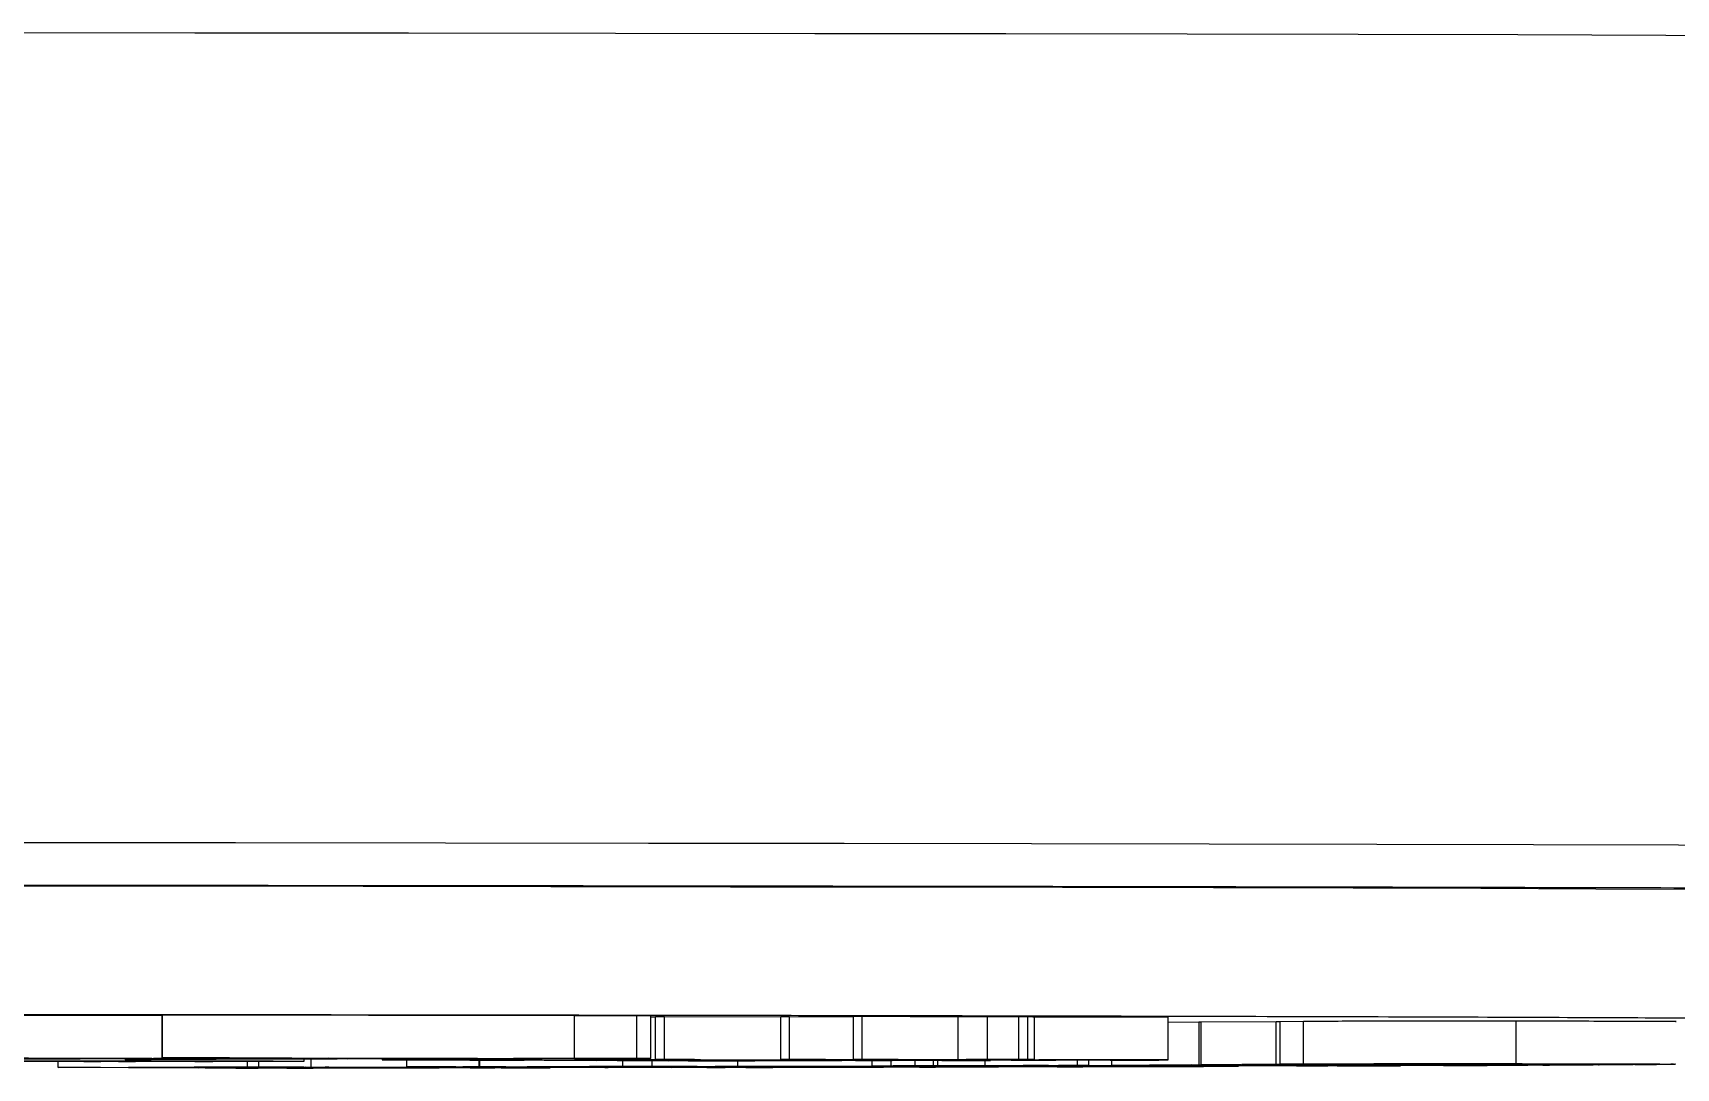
# Model space of a CAD drawing. Header units: millimetres. Extents: x 2371 to 4515, y 843 to 2359.
# Drawn here: x 3250.88 to 3289.43, y 1005.8 to 1030.09 of the extents above; entities that cross this region are included whole.
import ezdxf

# ---------------------------------------------------------------- set-up
doc = ezdxf.new("R2010")
doc.units = ezdxf.units.MM

msp = doc.modelspace()

# ---------------------------------------------------------------- linework, layer by layer
at = {"color": 7, "linetype": 'Continuous', "lineweight": 25}
for p, q in [((3253.916, 1007.03), (3249.847, 1007.036)), ((3253.926, 1007.03), (3253.916, 1007.03)), ((3253.916, 1006.03), (3253.916, 1007.03)), ((3263.589, 1007.03), (3253.926, 1007.045)), ((3253.926, 1006.045), (3253.926, 1007.045)), ((3265.048, 1007.031), (3263.589, 1007.03)), ((3263.589, 1006.03), (3263.589, 1007.03)), ((3265.382, 1007.026), (3265.048, 1007.031)), ((3265.048, 1006.031), (3265.048, 1007.031)), ((3265.382, 1006.026), (3265.382, 1007.026)), ((3265.493, 1007.002), (3265.382, 1007.002)), ((3265.699, 1007.007), (3265.493, 1007.005)), ((3265.493, 1006.005), (3265.493, 1007.005)), ((3268.429, 1006.997), (3265.699, 1007.007)), ((3265.699, 1006.007), (3265.699, 1007.007)), ((3268.635, 1007.007), (3268.429, 1007.005)), ((3268.429, 1006.005), (3268.429, 1007.005)), ((3270.132, 1007.002), (3268.635, 1007.007)), ((3268.635, 1006.007), (3268.635, 1007.007)), ((3270.338, 1007.011), (3270.132, 1007.009)), ((3270.132, 1006.009), (3270.132, 1007.009)), ((3272.59, 1007.003), (3270.338, 1007.011)), ((3270.338, 1006.011), (3270.338, 1007.011)), ((3272.59, 1006.003), (3272.59, 1007.003)), ((3273.273, 1007.005), (3273.273, 1006.005)), ((3274.226, 1007.009), (3274.013, 1007.009)), ((3274.013, 1006.009), (3274.013, 1007.009)), ((3274.226, 1006.009), (3274.226, 1007.009)), ((3274.383, 1006.006), (3274.383, 1007.006)), ((3277.517, 1005.999), (3277.517, 1006.999)), ((3278.233, 1006.881), (3277.517, 1006.878)), ((3278.292, 1006.881), (3278.233, 1006.881)), ((3278.233, 1006.881), (3278.233, 1005.881)), ((3280.047, 1006.892), (3278.292, 1006.882)), ((3278.292, 1005.882), (3278.292, 1006.882)), ((3280.14, 1006.892), (3280.047, 1006.892)), ((3280.047, 1005.892), (3280.047, 1006.892)), ((3280.692, 1006.898), (3280.14, 1006.893)), ((3280.14, 1005.893), (3280.14, 1006.893)), ((3280.692, 1005.898), (3280.692, 1006.898)), ((3285.68, 1005.903), (3285.68, 1006.903)), ((3249.847, 1006.036), (3253.916, 1006.03)), ((3253.672, 1006.029), (3251.468, 1006.033)), ((3251.478, 1005.82), (3251.478, 1005.959)), ((3251.478, 1005.82), (3255.915, 1005.825)), ((3251.632, 1005.819), (3251.478, 1005.82)), ((3251.86, 1005.82), (3251.632, 1005.819)), ((3252.08, 1005.972), (3252.08, 1005.971)), ((3252.08, 1005.97), (3252.08, 1005.971)), ((3252.08, 1005.971), (3253.58, 1005.971)), ((3252.238, 1005.97), (3252.08, 1005.97)), ((3252.08, 1005.962), (3252.08, 1005.97)), ((3252.08, 1005.961), (3252.08, 1005.962)), ((3252.08, 1005.962), (3252.238, 1005.962)), ((3253.29, 1005.961), (3252.08, 1005.961)), ((3252.238, 1005.962), (3252.238, 1005.97)), ((3256.119, 1005.806), (3252.47, 1005.819)), ((3252.475, 1005.962), (3252.475, 1005.97)), ((3252.896, 1005.966), (3252.896, 1005.97)), ((3253.501, 1005.966), (3252.896, 1005.966)), ((3252.896, 1005.966), (3252.896, 1005.962)), ((3253.475, 1005.966), (3252.896, 1005.966)), ((3253.053, 1006.008), (3253.053, 1006.03)), ((3254.258, 1006.007), (3253.053, 1006.008)), ((3253.132, 1005.97), (3253.422, 1005.97)), ((3253.132, 1005.962), (3253.132, 1005.966)), ((3253.132, 1005.962), (3253.29, 1005.962)), ((3253.194, 1005.82), (3254.776, 1005.814)), ((3253.29, 1005.962), (3253.29, 1005.966)), ((3253.29, 1005.962), (3253.29, 1005.961)), ((3254.666, 1005.823), (3253.399, 1005.822)), ((3253.475, 1005.972), (3253.475, 1005.966)), ((3254.369, 1005.961), (3253.501, 1005.966)), ((3253.58, 1005.971), (3253.58, 1005.972)), ((3253.896, 1005.966), (3254.685, 1005.962)), ((3253.916, 1006.03), (3256.962, 1006.039)), ((3254.07, 1006.043), (3253.926, 1006.045)), ((3253.926, 1006.045), (3263.589, 1006.03)), ((3255.106, 1005.961), (3254.369, 1005.961)), ((3258.023, 1006.023), (3254.52, 1006.028)), ((3254.685, 1005.962), (3254.685, 1005.972)), ((3257.81, 1006.038), (3254.764, 1006.029)), ((3254.764, 1006.029), (3258.267, 1006.023)), ((3254.776, 1005.814), (3256.09, 1005.816)), ((3254.843, 1005.969), (3254.843, 1005.972)), ((3256.242, 1005.815), (3254.928, 1005.814)), ((3254.928, 1005.814), (3256.843, 1005.806)), ((3254.948, 1005.962), (3254.948, 1005.971)), ((3254.948, 1005.962), (3255.106, 1005.962)), ((3255.106, 1005.962), (3255.106, 1005.971)), ((3255.106, 1005.962), (3255.106, 1005.961)), ((3255.18, 1006.014), (3255.18, 1006.027)), ((3255.18, 1006.014), (3258.023, 1006.023)), ((3256.962, 1006.039), (3255.549, 1006.041)), ((3255.645, 1005.804), (3255.645, 1005.807)), ((3255.797, 1005.803), (3255.645, 1005.804)), ((3255.645, 1005.804), (3255.916, 1005.804)), ((3258.871, 1006.021), (3255.704, 1006.012)), ((3260.415, 1005.809), (3255.797, 1005.803)), ((3255.915, 1005.825), (3255.915, 1005.96)), ((3255.915, 1005.825), (3257.282, 1005.823)), ((3255.916, 1005.804), (3255.916, 1005.806)), ((3256.181, 1005.826), (3256.181, 1005.96)), ((3256.181, 1005.826), (3257.41, 1005.828)), ((3256.364, 1005.825), (3256.181, 1005.826)), ((3256.286, 1005.819), (3256.286, 1005.825)), ((3256.286, 1005.819), (3256.558, 1005.82)), ((3256.438, 1005.819), (3256.286, 1005.819)), ((3256.618, 1005.826), (3256.364, 1005.825)), ((3256.558, 1005.82), (3258.062, 1005.814)), ((3257.282, 1005.823), (3257.105, 1005.822)), ((3261.615, 1005.813), (3257.244, 1005.826)), ((3257.245, 1005.966), (3257.245, 1006.017)), ((3257.282, 1005.823), (3257.282, 1005.825)), ((3257.41, 1005.828), (3257.41, 1006.017)), ((3257.41, 1005.828), (3264.297, 1005.82)), ((3257.456, 1005.806), (3258.633, 1005.808)), ((3257.791, 1005.814), (3257.689, 1005.814)), ((3257.828, 1005.825), (3257.743, 1005.825)), ((3257.743, 1005.825), (3261.869, 1005.813)), ((3258.062, 1005.814), (3257.791, 1005.814)), ((3261.313, 1006.033), (3257.81, 1006.038)), ((3265.605, 1005.817), (3257.828, 1005.825)), ((3258.062, 1005.814), (3258.062, 1005.823)), ((3258.267, 1006.037), (3258.267, 1006.023)), ((3258.267, 1006.023), (3261.313, 1006.033)), ((3258.633, 1005.808), (3258.633, 1005.821)), ((3262.826, 1006.015), (3258.871, 1006.021)), ((3259.077, 1006.021), (3259.077, 1005.999)), ((3259.077, 1005.999), (3259.283, 1006.001)), ((3262.161, 1006.031), (3259.115, 1006.022)), ((3259.115, 1006.022), (3260.923, 1006.019)), ((3259.283, 1006.001), (3259.283, 1006.021)), ((3259.283, 1006.001), (3260.662, 1005.996)), ((3259.64, 1005.813), (3259.64, 1005.818)), ((3259.64, 1005.813), (3259.916, 1005.813)), ((3259.656, 1005.831), (3259.656, 1005.998)), ((3259.656, 1005.831), (3261.351, 1005.834)), ((3259.839, 1005.831), (3259.656, 1005.831)), ((3260.178, 1005.831), (3259.839, 1005.831)), ((3259.916, 1005.813), (3259.916, 1005.818)), ((3259.916, 1005.813), (3260.415, 1005.809)), ((3267.397, 1005.971), (3260.128, 1005.996)), ((3260.415, 1005.809), (3260.415, 1005.816)), ((3260.662, 1005.996), (3260.662, 1006.019)), ((3264.381, 1005.82), (3260.804, 1005.831)), ((3260.923, 1006.019), (3260.923, 1006.028)), ((3260.923, 1006.019), (3262.477, 1006.02)), ((3261.058, 1005.831), (3265.859, 1005.817)), ((3261.16, 1005.832), (3261.117, 1005.833)), ((3265.211, 1006), (3261.135, 1005.994)), ((3261.135, 1005.994), (3262.409, 1005.99)), ((3261.139, 1005.811), (3261.139, 1005.814)), ((3261.324, 1005.81), (3261.139, 1005.811)), ((3261.139, 1005.811), (3261.478, 1005.811)), ((3261.353, 1005.833), (3261.16, 1005.832)), ((3263.019, 1005.813), (3261.324, 1005.81)), ((3261.351, 1005.834), (3261.351, 1005.992)), ((3261.351, 1005.834), (3261.358, 1005.834)), ((3261.358, 1005.992), (3261.358, 1005.834)), ((3261.358, 1005.834), (3264.726, 1005.84)), ((3261.478, 1005.811), (3261.478, 1005.813)), ((3261.869, 1005.813), (3261.869, 1005.821)), ((3266.994, 1005.821), (3261.981, 1005.833)), ((3265.382, 1006.026), (3262.161, 1006.031)), ((3262.409, 1005.996), (3262.409, 1005.99)), ((3262.409, 1005.99), (3266.485, 1005.995)), ((3262.477, 1006.031), (3262.477, 1006.02)), ((3262.477, 1006.02), (3262.826, 1006.015)), ((3262.495, 1005.813), (3262.495, 1005.82)), ((3262.495, 1005.813), (3262.834, 1005.813)), ((3262.598, 1005.834), (3264.77, 1005.829)), ((3263.742, 1005.837), (3262.663, 1005.835)), ((3262.826, 1006.015), (3262.826, 1006.03)), ((3262.834, 1005.813), (3262.834, 1005.82)), ((3262.834, 1005.813), (3263.019, 1005.813)), ((3266.955, 1005.994), (3262.879, 1005.988)), ((3262.879, 1005.988), (3264.117, 1005.984)), ((3263.019, 1005.813), (3263.019, 1005.82)), ((3263.589, 1006.03), (3265.048, 1006.031)), ((3264.117, 1005.99), (3264.117, 1005.984)), ((3264.117, 1005.984), (3268.193, 1005.989)), ((3264.297, 1005.82), (3264.297, 1005.821)), ((3264.297, 1005.82), (3264.381, 1005.82)), ((3268.665, 1005.988), (3264.589, 1005.982)), ((3264.589, 1005.982), (3265.786, 1005.978)), ((3264.726, 1005.84), (3264.726, 1005.98)), ((3264.726, 1005.84), (3266.342, 1005.838)), ((3264.77, 1005.829), (3265.888, 1005.831)), ((3266.098, 1005.831), (3264.98, 1005.828)), ((3264.98, 1005.828), (3267.61, 1005.822)), ((3265.048, 1006.031), (3265.382, 1006.026)), ((3266.485, 1005.995), (3265.211, 1006)), ((3265.404, 1005.978), (3265.404, 1005.841)), ((3265.404, 1005.841), (3267.419, 1005.846)), ((3265.631, 1005.841), (3265.404, 1005.841)), ((3265.493, 1006.005), (3265.699, 1006.007)), ((3265.588, 1006.003), (3265.601, 1006)), ((3265.601, 1006), (3270.181, 1005.984)), ((3265.859, 1005.817), (3265.605, 1005.817)), ((3265.843, 1005.841), (3265.631, 1005.841)), ((3265.699, 1006.007), (3269.187, 1005.995)), ((3265.919, 1005.834), (3265.709, 1005.835)), ((3265.709, 1005.835), (3265.94, 1005.835)), ((3265.786, 1005.984), (3265.786, 1005.978)), ((3265.786, 1005.978), (3269.862, 1005.983)), ((3265.859, 1005.817), (3265.859, 1005.824)), ((3265.888, 1005.831), (3265.888, 1005.834)), ((3265.94, 1005.835), (3268.009, 1005.83)), ((3266.342, 1005.838), (3266.219, 1005.838)), ((3269.981, 1005.981), (3266.259, 1005.976)), ((3266.259, 1005.976), (3266.767, 1005.975)), ((3271.905, 1005.831), (3266.465, 1005.841)), ((3272.903, 1005.98), (3266.544, 1006.002)), ((3266.697, 1005.819), (3266.697, 1005.822)), ((3266.697, 1005.819), (3266.928, 1005.82)), ((3266.907, 1005.819), (3266.697, 1005.819)), ((3266.767, 1005.975), (3266.767, 1005.977)), ((3266.767, 1005.975), (3267.818, 1005.974)), ((3270.837, 1005.826), (3266.907, 1005.819)), ((3266.928, 1005.821), (3266.928, 1005.82)), ((3268.193, 1005.989), (3266.955, 1005.994)), ((3269.503, 1005.838), (3267.029, 1005.843)), ((3267.045, 1005.844), (3267.434, 1005.845)), ((3267.818, 1005.974), (3267.397, 1005.971)), ((3267.419, 1005.846), (3267.419, 1005.971)), ((3267.778, 1005.83), (3267.637, 1005.83)), ((3268.009, 1005.83), (3267.778, 1005.83)), ((3267.818, 1005.974), (3267.818, 1005.979)), ((3268.009, 1005.83), (3268.009, 1005.838)), ((3268.238, 1005.822), (3268.238, 1005.838)), ((3268.238, 1005.822), (3269.24, 1005.824)), ((3268.429, 1006.005), (3268.635, 1006.007)), ((3268.635, 1006.007), (3271.432, 1005.998)), ((3269.862, 1005.983), (3268.665, 1005.988)), ((3269.187, 1005.995), (3271.077, 1005.997)), ((3269.24, 1005.824), (3269.24, 1005.836)), ((3271.077, 1005.997), (3269.48, 1006.003)), ((3270.283, 1005.84), (3269.503, 1005.838)), ((3269.631, 1005.83), (3269.631, 1005.835)), ((3269.631, 1005.83), (3269.893, 1005.83)), ((3271.586, 1005.995), (3269.695, 1005.993)), ((3269.695, 1005.993), (3272.205, 1005.984)), ((3270.545, 1005.839), (3269.73, 1005.837)), ((3269.73, 1005.837), (3272.469, 1005.832)), ((3269.893, 1005.83), (3269.893, 1005.835)), ((3269.893, 1005.83), (3270.837, 1005.826)), ((3270.723, 1005.981), (3269.981, 1005.981)), ((3270.132, 1006.009), (3270.338, 1006.011)), ((3270.181, 1005.984), (3270.181, 1005.989)), ((3270.181, 1005.984), (3271.041, 1005.984)), ((3270.338, 1006.011), (3272.59, 1006.003)), ((3274.983, 1005.835), (3270.545, 1005.839)), ((3270.564, 1005.981), (3270.564, 1005.852)), ((3271.041, 1005.984), (3270.723, 1005.981)), ((3270.837, 1005.826), (3270.837, 1005.833)), ((3271.015, 1005.855), (3271.015, 1005.983)), ((3271.382, 1005.842), (3271.038, 1005.84)), ((3271.038, 1005.84), (3274.912, 1005.837)), ((3271.041, 1005.984), (3271.041, 1005.986)), ((3273.145, 1006), (3271.183, 1006.007)), ((3271.432, 1005.998), (3271.432, 1006.006)), ((3271.432, 1005.998), (3273.145, 1006)), ((3271.579, 1005.856), (3271.579, 1005.985)), ((3274.457, 1005.985), (3271.586, 1005.995)), ((3271.68, 1005.829), (3271.68, 1005.831)), ((3271.909, 1005.828), (3271.68, 1005.829)), ((3271.68, 1005.829), (3271.892, 1005.829)), ((3271.892, 1005.829), (3271.892, 1005.831)), ((3273.535, 1005.832), (3271.909, 1005.828)), ((3273.653, 1005.998), (3271.94, 1005.996)), ((3271.94, 1005.996), (3273.831, 1005.989)), ((3272.014, 1005.857), (3272.014, 1005.983)), ((3272.111, 1005.858), (3272.111, 1005.983)), ((3272.111, 1005.858), (3274.226, 1005.856)), ((3272.205, 1005.984), (3272.205, 1005.993)), ((3272.205, 1005.984), (3273.348, 1005.984)), ((3272.469, 1005.832), (3272.469, 1005.838)), ((3272.773, 1006.003), (3274.337, 1005.997)), ((3273.348, 1005.984), (3272.903, 1005.98)), ((3273.094, 1005.832), (3273.094, 1005.837)), ((3273.094, 1005.832), (3273.305, 1005.832)), ((3273.224, 1005.861), (3273.224, 1005.983)), ((3273.224, 1005.861), (3275.387, 1005.869)), ((3273.49, 1005.861), (3273.224, 1005.861)), ((3273.305, 1005.832), (3273.305, 1005.837)), ((3273.305, 1005.832), (3273.535, 1005.832)), ((3273.348, 1005.984), (3273.348, 1005.989)), ((3274.112, 1005.863), (3273.49, 1005.861)), ((3273.49, 1005.846), (3273.49, 1005.861)), ((3273.535, 1005.832), (3273.535, 1005.837)), ((3276.851, 1005.987), (3273.653, 1005.998)), ((3273.831, 1005.989), (3273.831, 1005.997)), ((3273.831, 1005.989), (3274.881, 1005.989)), ((3274.013, 1006.009), (3274.226, 1006.009)), ((3274.226, 1005.856), (3274.12, 1005.855)), ((3274.881, 1005.989), (3274.457, 1005.985)), ((3274.481, 1005.997), (3276.153, 1005.991)), ((3281.045, 1005.855), (3274.709, 1005.864)), ((3274.881, 1005.989), (3274.881, 1005.994)), ((3275.974, 1005.838), (3274.983, 1005.835)), ((3275.653, 1005.869), (3275.031, 1005.867)), ((3275.143, 1005.865), (3275.143, 1005.867)), ((3275.143, 1005.865), (3281.478, 1005.857)), ((3275.324, 1005.85), (3275.324, 1005.863)), ((3275.324, 1005.85), (3276.89, 1005.854)), ((3275.572, 1005.849), (3275.324, 1005.85)), ((3275.387, 1005.869), (3275.387, 1005.992)), ((3275.387, 1005.869), (3275.653, 1005.869)), ((3275.532, 1005.838), (3275.744, 1005.838)), ((3275.761, 1005.85), (3275.572, 1005.849)), ((3275.653, 1005.869), (3275.653, 1005.991)), ((3275.744, 1005.838), (3275.974, 1005.838)), ((3276.153, 1005.991), (3277.298, 1005.99)), ((3276.197, 1005.872), (3276.197, 1005.989)), ((3276.197, 1005.872), (3278.233, 1005.881)), ((3277.519, 1005.869), (3276.197, 1005.872)), ((3278.042, 1005.848), (3276.634, 1005.85)), ((3277.298, 1005.99), (3276.851, 1005.987)), ((3276.89, 1005.854), (3276.89, 1005.861)), ((3276.89, 1005.854), (3277.139, 1005.854)), ((3277.139, 1005.854), (3276.983, 1005.853)), ((3277.094, 1005.851), (3277.094, 1005.853)), ((3277.094, 1005.851), (3279.165, 1005.848)), ((3277.139, 1005.854), (3277.139, 1005.861)), ((3277.191, 1005.872), (3277.744, 1005.87)), ((3278.068, 1005.879), (3277.286, 1005.876)), ((3277.517, 1005.999), (3277.475, 1005.995)), ((3277.744, 1005.87), (3277.519, 1005.869)), ((3277.744, 1005.87), (3277.744, 1005.878)), ((3278.004, 1005.844), (3278.004, 1005.848)), ((3283.804, 1005.862), (3278.068, 1005.879)), ((3278.233, 1005.881), (3283.972, 1005.865)), ((3278.292, 1005.882), (3280.047, 1005.892)), ((3278.585, 1005.881), (3278.292, 1005.882)), ((3278.676, 1005.882), (3278.585, 1005.881)), ((3278.736, 1005.847), (3278.73, 1005.846)), ((3279.165, 1005.848), (3279.165, 1005.858)), ((3286.181, 1005.877), (3279.227, 1005.883)), ((3279.785, 1005.888), (3279.284, 1005.885)), ((3279.512, 1005.884), (3279.512, 1005.887)), ((3279.512, 1005.884), (3282.526, 1005.882)), ((3280.047, 1005.892), (3281.898, 1005.892)), ((3280.14, 1005.893), (3280.692, 1005.898)), ((3280.444, 1005.893), (3280.14, 1005.893)), ((3280.517, 1005.893), (3280.444, 1005.893)), ((3280.535, 1005.852), (3280.535, 1005.856)), ((3280.535, 1005.852), (3281.157, 1005.854)), ((3280.8, 1005.852), (3280.535, 1005.852)), ((3282.964, 1005.859), (3280.8, 1005.852)), ((3288.261, 1005.89), (3281.031, 1005.894)), ((3281.157, 1005.854), (3281.259, 1005.855)), ((3281.23, 1005.896), (3288.46, 1005.892)), ((3281.478, 1005.857), (3281.478, 1005.869)), ((3281.898, 1005.892), (3281.898, 1005.894)), ((3281.898, 1005.892), (3281.904, 1005.891)), ((3281.904, 1005.891), (3281.904, 1005.894)), ((3282.076, 1005.857), (3282.076, 1005.867)), ((3282.076, 1005.857), (3282.698, 1005.86)), ((3282.122, 1005.888), (3282.122, 1005.893)), ((3282.413, 1005.888), (3282.122, 1005.888)), ((3282.122, 1005.888), (3282.23, 1005.888)), ((3282.23, 1005.888), (3282.23, 1005.893)), ((3282.23, 1005.888), (3285.098, 1005.886)), ((3282.526, 1005.882), (3283.047, 1005.885)), ((3282.698, 1005.86), (3282.698, 1005.866)), ((3282.698, 1005.86), (3282.964, 1005.859)), ((3283.339, 1005.885), (3282.819, 1005.882)), ((3282.819, 1005.882), (3286.466, 1005.879)), ((3282.964, 1005.859), (3282.964, 1005.865)), ((3285.954, 1005.872), (3283.804, 1005.862)), ((3283.972, 1005.865), (3283.972, 1005.879)), ((3283.972, 1005.865), (3284.935, 1005.869)), ((3284.197, 1005.874), (3284.197, 1005.879)), ((3284.197, 1005.874), (3284.379, 1005.875)), ((3284.379, 1005.875), (3284.379, 1005.878)), ((3284.379, 1005.875), (3285.954, 1005.872)), ((3284.99, 1005.886), (3284.796, 1005.886)), ((3285.098, 1005.886), (3284.99, 1005.886)), ((3285.098, 1005.886), (3285.098, 1005.892)), ((3285.954, 1005.872), (3285.954, 1005.877)), ((3286.3, 1005.875), (3286.408, 1005.876)), ((3286.593, 1005.875), (3286.3, 1005.875)), ((3286.466, 1005.879), (3286.466, 1005.891)), ((3286.531, 1005.888), (3286.531, 1005.891)), ((3286.531, 1005.888), (3286.718, 1005.888)), ((3288.419, 1005.886), (3286.593, 1005.875)), ((3286.718, 1005.888), (3286.718, 1005.891)), ((3286.718, 1005.888), (3288.419, 1005.886)), ((3287.017, 1005.879), (3287.017, 1005.891)), ((3287.017, 1005.879), (3287.481, 1005.882)), ((3288.469, 1005.888), (3288.556, 1005.889)), ((3288.774, 1005.888), (3288.469, 1005.888)), ((3289.303, 1005.893), (3288.774, 1005.888)), ((3289.371, 1005.893), (3289.303, 1005.893))]:
    msp.add_line(p, q, dxfattribs=at)
at = {"color": 7, "linetype": 'Continuous', "lineweight": 25, "flags": 128}
for points in [[(3302.664, 1029.976), (3301.873, 1029.982), (3300.003, 1029.992), (3297.789, 1030.003), (3295.241, 1030.013), (3292.371, 1030.023), (3289.192, 1030.033), (3285.719, 1030.042), (3281.969, 1030.05), (3277.958, 1030.058), (3273.705, 1030.065), (3269.229, 1030.072), (3264.553, 1030.078), (3259.697, 1030.083), (3254.683, 1030.088), (3249.536, 1030.092)], [(3304.547, 1010.959), (3303.406, 1010.97), (3301.915, 1010.981), (3300.08, 1010.992), (3297.908, 1011.003), (3295.411, 1011.013), (3292.598, 1011.023), (3289.484, 1011.032), (3286.081, 1011.041), (3282.406, 1011.049), (3278.475, 1011.057), (3274.306, 1011.064), (3269.917, 1011.071), (3265.329, 1011.077), (3260.562, 1011.082), (3255.639, 1011.087), (3250.58, 1011.091), (3245.409, 1011.094), (3240.15, 1011.097)], [(3297.337, 1009.928), (3297.293, 1009.934), (3296.937, 1009.945), (3296.227, 1009.955), (3295.166, 1009.966), (3293.76, 1009.976), (3292.015, 1009.986), (3289.941, 1009.996), (3287.547, 1010.006), (3284.846, 1010.015), (3281.851, 1010.023), (3278.576, 1010.032), (3275.04, 1010.039), (3271.258, 1010.046), (3267.249, 1010.053), (3263.035, 1010.059), (3258.635, 1010.064), (3254.071, 1010.069), (3249.367, 1010.073)], [(3249.66, 1005.966), (3249.846, 1005.968), (3250.385, 1005.971), (3251.224, 1005.972), (3252.281, 1005.974), (3253.452, 1005.974), (3254.624, 1005.974), (3255.681, 1005.972), (3256.52, 1005.971), (3257.059, 1005.968), (3257.245, 1005.966), (3257.059, 1005.963), (3256.52, 1005.961), (3255.681, 1005.959), (3254.624, 1005.958), (3253.452, 1005.958), (3252.281, 1005.958), (3251.224, 1005.959), (3250.385, 1005.961), (3249.846, 1005.963), (3249.66, 1005.966)], [(3250.481, 1005.966), (3250.66, 1005.968), (3251.176, 1005.97), (3251.967, 1005.971), (3252.937, 1005.972), (3253.968, 1005.972), (3254.938, 1005.971), (3255.729, 1005.97), (3256.245, 1005.968), (3256.424, 1005.966), (3256.245, 1005.964), (3255.729, 1005.962), (3254.938, 1005.96), (3253.968, 1005.96), (3252.937, 1005.96), (3251.967, 1005.96), (3251.176, 1005.962), (3250.66, 1005.964), (3250.481, 1005.966)]]:
    msp.add_lwpolyline(points, dxfattribs=at)
at = {"color": 7, "linetype": 'Continuous', "lineweight": 25}
for points, knots in [([(3303.563, 1009.959), (3303.037, 1009.964), (3301.974, 1009.975), (3299.435, 1009.99), (3296.166, 1010.006), (3292.104, 1010.021), (3287.292, 1010.035), (3281.799, 1010.048), (3275.706, 1010.06), (3269.103, 1010.07), (3262.124, 1010.079), (3254.882, 1010.086), (3247.505, 1010.091), (3242.467, 1010.093), (3239.971, 1010.095)], [0, 0, 0, 0, 0.0799588, 0.1613715, 0.2441424, 0.3288926, 0.4142166, 0.5, 0.5857784, 0.6711024, 0.7558576, 0.8386237, 0.9200388, 1, 1, 1, 1]), ([(3157.392, 1006.931), (3157.44, 1006.935), (3157.546, 1006.943), (3158.416, 1006.955), (3159.897, 1006.969), (3162.072, 1006.983), (3164.903, 1006.996), (3168.417, 1007.009), (3172.571, 1007.021), (3177.314, 1007.032), (3182.576, 1007.042), (3188.267, 1007.051), (3194.29, 1007.059), (3200.513, 1007.065), (3206.879, 1007.069), (3213.231, 1007.073), (3219.57, 1007.074), (3225.837, 1007.075), (3232.105, 1007.074), (3238.443, 1007.073), (3244.796, 1007.069), (3251.162, 1007.065), (3257.385, 1007.059), (3263.408, 1007.051), (3269.099, 1007.042), (3274.361, 1007.032), (3279.104, 1007.021), (3283.258, 1007.009), (3286.772, 1006.996), (3289.603, 1006.983), (3291.778, 1006.969), (3293.259, 1006.955), (3294.131, 1006.943), (3294.237, 1006.935), (3294.285, 1006.931)], [0, 0, 0, 0, 0.023828, 0.053273, 0.084485, 0.115699, 0.147957, 0.180726, 0.213842, 0.247136, 0.28043, 0.313546, 0.346314, 0.378573, 0.409785, 0.440999, 0.470442, 0.499888, 0.529332, 0.558778, 0.58999, 0.621203, 0.653462, 0.68623, 0.719347, 0.752641, 0.785934, 0.819051, 0.851819, 0.884078, 0.915289, 0.946503, 0.975948, 1, 1, 1, 1]), ([(3273.273, 1007.005), (3273.154, 1007.005), (3272.974, 1007.004), (3272.746, 1007.004), (3272.642, 1007.004), (3272.59, 1007.003)], [0, 0, 0, 0, 0.498826, 0.749076, 1, 1, 1, 1]), ([(3274.013, 1007.009), (3273.967, 1007.009), (3273.874, 1007.008), (3273.676, 1007.007), (3273.434, 1007.006), (3273.273, 1007.005)], [0, 0, 0, 0, 0.251433, 0.502936, 1, 1, 1, 1]), ([(3274.347, 1007.006), (3274.351, 1007.006), (3274.36, 1007.007), (3274.275, 1007.008), (3274.226, 1007.009)], [0, 0, 0, 0, 0.431539, 1, 1, 1, 1]), ([(3277.517, 1006.999), (3277.2, 1006.999), (3276.566, 1006.998), (3275.496, 1006.998), (3274.751, 1006.997), (3274.337, 1006.997)], [0, 0, 0, 0, 0.307787, 0.615394, 1, 1, 1, 1]), ([(3285.68, 1006.903), (3285.013, 1006.903), (3283.985, 1006.903), (3282.581, 1006.903), (3281.663, 1006.902), (3281.003, 1006.9), (3280.797, 1006.898), (3280.692, 1006.898)], [0, 0, 0, 0, 0.320379, 0.494238, 0.669149, 0.833043, 1, 1, 1, 1]), ([(3289.417, 1006.895), (3289.423, 1006.896), (3289.466, 1006.896), (3289.219, 1006.898), (3288.627, 1006.9), (3287.411, 1006.902), (3286.341, 1006.902), (3285.68, 1006.903)], [0, 0, 0, 0, 0.030225, 0.211144, 0.392436, 0.624543, 1, 1, 1, 1]), ([(3244.957, 1006.021), (3245.626, 1006.021), (3246.879, 1006.021), (3248.694, 1006.021), (3250.738, 1006.023), (3252.394, 1006.026), (3253.344, 1006.029), (3253.672, 1006.029)], [0, 0, 0, 0, 0.198997, 0.37265, 0.545625, 0.843257, 1, 1, 1, 1]), ([(3254.52, 1006.028), (3254.096, 1006.027), (3253.03, 1006.024), (3250.807, 1006.021), (3247.867, 1006.02), (3245.957, 1006.02), (3245.006, 1006.02)], [0, 0, 0, 0, 0.185716, 0.467958, 0.734859, 1, 1, 1, 1]), ([(3251.468, 1006.033), (3251.331, 1006.033), (3251.057, 1006.033), (3250.569, 1006.034), (3250.203, 1006.034), (3249.991, 1006.035)], [0, 0, 0, 0, 0.296385, 0.592978, 1, 1, 1, 1]), ([(3252.47, 1005.819), (3252.439, 1005.82), (3252.389, 1005.82), (3252.28, 1005.82), (3252.17, 1005.82), (3252.021, 1005.82), (3251.923, 1005.82), (3251.86, 1005.82)], [0, 0, 0, 0, 0.23968, 0.390629, 0.542071, 0.705503, 1, 1, 1, 1]), ([(3252.475, 1005.97), (3252.473, 1005.97), (3252.471, 1005.97), (3252.441, 1005.97), (3252.401, 1005.97), (3252.332, 1005.97), (3252.276, 1005.97), (3252.238, 1005.97)], [0, 0, 0, 0, 0.250411, 0.398556, 0.54744, 0.686236, 1, 1, 1, 1]), ([(3252.238, 1005.962), (3252.283, 1005.962), (3252.346, 1005.962), (3252.418, 1005.962), (3252.455, 1005.962), (3252.473, 1005.962), (3252.474, 1005.962), (3252.475, 1005.962)], [0, 0, 0, 0, 0.364031, 0.510061, 0.655864, 0.843841, 1, 1, 1, 1]), ([(3252.896, 1005.97), (3252.897, 1005.97), (3252.9, 1005.97), (3252.931, 1005.97), (3252.982, 1005.97), (3253.051, 1005.97), (3253.105, 1005.97), (3253.132, 1005.97)], [0, 0, 0, 0, 0.2228941, 0.3848357, 0.547319, 0.7730719, 1, 1, 1, 1]), ([(3252.896, 1005.962), (3252.897, 1005.962), (3252.9, 1005.962), (3252.929, 1005.962), (3252.977, 1005.962), (3253.047, 1005.962), (3253.102, 1005.962), (3253.132, 1005.962)], [0, 0, 0, 0, 0.210223, 0.375759, 0.542534, 0.746796, 1, 1, 1, 1]), ([(3253.053, 1006.008), (3253.256, 1006.009), (3253.662, 1006.01), (3254.218, 1006.011), (3254.725, 1006.013), (3255.028, 1006.014), (3255.18, 1006.014)], [0, 0, 0, 0, 0.2816241, 0.5632509, 0.7816188, 1, 1, 1, 1]), ([(3253.399, 1005.822), (3253.339, 1005.821), (3253.241, 1005.821), (3253.157, 1005.821), (3253.124, 1005.821), (3253.137, 1005.821), (3253.174, 1005.82), (3253.194, 1005.82)], [0, 0, 0, 0, 0.300073, 0.489629, 0.647488, 0.805846, 1, 1, 1, 1]), ([(3253.422, 1005.97), (3253.564, 1005.97), (3253.79, 1005.97), (3254.075, 1005.97), (3254.262, 1005.97), (3254.379, 1005.969), (3254.39, 1005.969), (3254.396, 1005.968)], [0, 0, 0, 0, 0.2723579, 0.4349177, 0.5983033, 0.7904262, 1, 1, 1, 1]), ([(3254.396, 1005.968), (3254.385, 1005.968), (3254.368, 1005.968), (3254.174, 1005.967), (3253.954, 1005.967), (3253.712, 1005.966), (3253.546, 1005.966), (3253.475, 1005.966)], [0, 0, 0, 0, 0.330883, 0.501179, 0.670916, 0.859688, 1, 1, 1, 1]), ([(3253.58, 1005.971), (3253.768, 1005.971), (3254.072, 1005.971), (3254.441, 1005.97), (3254.669, 1005.97), (3254.819, 1005.969), (3254.834, 1005.969), (3254.843, 1005.969)], [0, 0, 0, 0, 0.300185, 0.484444, 0.635934, 0.787745, 1, 1, 1, 1]), ([(3254.843, 1005.969), (3254.834, 1005.968), (3254.818, 1005.968), (3254.647, 1005.967), (3254.383, 1005.966), (3254.12, 1005.966), (3253.943, 1005.966), (3253.896, 1005.966)], [0, 0, 0, 0, 0.267946, 0.469277, 0.670405, 0.911995, 1, 1, 1, 1]), ([(3255.549, 1006.041), (3255.413, 1006.042), (3255.138, 1006.042), (3254.649, 1006.043), (3254.283, 1006.043), (3254.07, 1006.043)], [0, 0, 0, 0, 0.2959723, 0.5921499, 1, 1, 1, 1]), ([(3255.704, 1006.012), (3255.51, 1006.011), (3255.165, 1006.01), (3254.685, 1006.009), (3254.4, 1006.008), (3254.258, 1006.007)], [0, 0, 0, 0, 0.388154, 0.694028, 1, 1, 1, 1]), ([(3257.105, 1005.822), (3256.859, 1005.823), (3256.366, 1005.823), (3255.617, 1005.824), (3255.022, 1005.823), (3254.758, 1005.823), (3254.666, 1005.823)], [0, 0, 0, 0, 0.329191, 0.661633, 0.881808, 1, 1, 1, 1]), ([(3254.685, 1005.962), (3254.699, 1005.962), (3254.726, 1005.962), (3254.783, 1005.962), (3254.861, 1005.962), (3254.918, 1005.962), (3254.948, 1005.962)], [0, 0, 0, 0, 0.249458, 0.50098, 0.731039, 1, 1, 1, 1]), ([(3255.916, 1005.804), (3255.986, 1005.804), (3256.086, 1005.805), (3256.147, 1005.805), (3256.166, 1005.805)], [0, 0, 0, 0, 0.687811, 1, 1, 1, 1]), ([(3256.09, 1005.816), (3256.209, 1005.816), (3256.398, 1005.816), (3256.583, 1005.817), (3256.651, 1005.817), (3256.611, 1005.818), (3256.503, 1005.819), (3256.438, 1005.819)], [0, 0, 0, 0, 0.253965, 0.40631, 0.559769, 0.73662, 1, 1, 1, 1]), ([(3256.191, 1005.805), (3256.191, 1005.805), (3256.199, 1005.805), (3256.182, 1005.805), (3256.143, 1005.805), (3256.119, 1005.806)], [0, 0, 0, 0, 0.006784, 0.3662, 1, 1, 1, 1]), ([(3257.689, 1005.814), (3257.567, 1005.815), (3257.393, 1005.815), (3257.055, 1005.816), (3256.793, 1005.816), (3256.512, 1005.816), (3256.334, 1005.815), (3256.242, 1005.815)], [0, 0, 0, 0, 0.375008, 0.532176, 0.663237, 0.825783, 1, 1, 1, 1]), ([(3257.244, 1005.826), (3257.208, 1005.826), (3257.147, 1005.826), (3257.032, 1005.826), (3256.93, 1005.826), (3256.796, 1005.826), (3256.695, 1005.826), (3256.628, 1005.826), (3256.618, 1005.826)], [0, 0, 0, 0, 0.239791, 0.395723, 0.528329, 0.660993, 0.950414, 1, 1, 1, 1]), ([(3256.843, 1005.806), (3256.875, 1005.806), (3256.927, 1005.806), (3257.043, 1005.806), (3257.172, 1005.806), (3257.317, 1005.806), (3257.411, 1005.806), (3257.456, 1005.806)], [0, 0, 0, 0, 0.2422509, 0.3981104, 0.5540249, 0.7912917, 1, 1, 1, 1]), ([(3258.633, 1005.808), (3258.846, 1005.808), (3259.273, 1005.809), (3259.635, 1005.81), (3259.756, 1005.812), (3259.682, 1005.813), (3259.64, 1005.813)], [0, 0, 0, 0, 0.248815, 0.500063, 0.713643, 1, 1, 1, 1]), ([(3260.128, 1005.996), (3260.037, 1005.996), (3259.856, 1005.997), (3259.517, 1005.998), (3259.238, 1005.999), (3259.077, 1005.999)], [0, 0, 0, 0, 0.297034, 0.594269, 1, 1, 1, 1]), ([(3260.804, 1005.831), (3260.767, 1005.831), (3260.707, 1005.831), (3260.587, 1005.831), (3260.478, 1005.831), (3260.333, 1005.831), (3260.242, 1005.831), (3260.178, 1005.831)], [0, 0, 0, 0, 0.239941, 0.39539, 0.551967, 0.684504, 1, 1, 1, 1]), ([(3260.662, 1005.996), (3261.229, 1005.997), (3262.339, 1005.998), (3263.989, 1006), (3265.055, 1006.002), (3265.588, 1006.003)], [0, 0, 0, 0, 0.343183, 0.671556, 1, 1, 1, 1]), ([(3261.117, 1005.833), (3261.082, 1005.832), (3261.017, 1005.832), (3260.968, 1005.832), (3260.969, 1005.832), (3261.004, 1005.832), (3261.041, 1005.831), (3261.058, 1005.831)], [0, 0, 0, 0, 0.256868, 0.47724, 0.662008, 0.845558, 1, 1, 1, 1]), ([(3261.981, 1005.833), (3261.937, 1005.833), (3261.867, 1005.833), (3261.747, 1005.833), (3261.643, 1005.833), (3261.503, 1005.833), (3261.414, 1005.833), (3261.353, 1005.833)], [0, 0, 0, 0, 0.2536824, 0.4001164, 0.52343, 0.6771969, 1, 1, 1, 1]), ([(3261.478, 1005.811), (3261.537, 1005.811), (3261.625, 1005.811), (3261.705, 1005.812), (3261.724, 1005.812), (3261.702, 1005.812), (3261.654, 1005.812), (3261.62, 1005.813), (3261.615, 1005.813)], [0, 0, 0, 0, 0.305771, 0.455285, 0.605942, 0.744239, 0.965757, 1, 1, 1, 1]), ([(3261.869, 1005.813), (3261.902, 1005.813), (3261.961, 1005.813), (3262.081, 1005.813), (3262.213, 1005.813), (3262.358, 1005.813), (3262.448, 1005.813), (3262.495, 1005.813)], [0, 0, 0, 0, 0.215896, 0.385328, 0.555954, 0.7641, 1, 1, 1, 1]), ([(3262.663, 1005.835), (3262.607, 1005.835), (3262.525, 1005.835), (3262.477, 1005.835), (3262.482, 1005.835), (3262.482, 1005.835)], [0, 0, 0, 0, 0.636816, 0.940157, 1, 1, 1, 1]), ([(3262.489, 1005.834), (3262.505, 1005.834), (3262.531, 1005.834), (3262.579, 1005.834), (3262.598, 1005.834)], [0, 0, 0, 0, 0.614189, 1, 1, 1, 1]), ([(3266.219, 1005.838), (3265.953, 1005.838), (3265.419, 1005.838), (3264.651, 1005.838), (3264.071, 1005.838), (3263.83, 1005.838), (3263.742, 1005.837)], [0, 0, 0, 0, 0.321306, 0.64529, 0.869658, 1, 1, 1, 1]), ([(3266.544, 1006.002), (3266.453, 1006.002), (3266.272, 1006.003), (3265.933, 1006.004), (3265.654, 1006.005), (3265.493, 1006.005)], [0, 0, 0, 0, 0.297034, 0.594269, 1, 1, 1, 1]), ([(3266.465, 1005.841), (3266.408, 1005.841), (3266.323, 1005.842), (3266.182, 1005.842), (3266.069, 1005.842), (3265.952, 1005.841), (3265.882, 1005.841), (3265.843, 1005.841)], [0, 0, 0, 0, 0.300741, 0.442976, 0.585498, 0.770192, 1, 1, 1, 1]), ([(3265.888, 1005.831), (3265.984, 1005.831), (3266.142, 1005.832), (3266.22, 1005.832), (3266.25, 1005.832)], [0, 0, 0, 0, 0.6084263, 1, 1, 1, 1]), ([(3266.26, 1005.833), (3266.263, 1005.833), (3266.275, 1005.833), (3266.166, 1005.834), (3266.011, 1005.834), (3265.919, 1005.834)], [0, 0, 0, 0, 0.107107, 0.469394, 1, 1, 1, 1]), ([(3267.637, 1005.83), (3267.493, 1005.83), (3267.28, 1005.831), (3266.911, 1005.831), (3266.628, 1005.831), (3266.343, 1005.831), (3266.188, 1005.831), (3266.098, 1005.831)], [0, 0, 0, 0, 0.337772, 0.500301, 0.664443, 0.804956, 1, 1, 1, 1]), ([(3267.029, 1005.843), (3266.985, 1005.843), (3266.914, 1005.843), (3266.882, 1005.843), (3266.898, 1005.844), (3266.954, 1005.844), (3267.019, 1005.844), (3267.045, 1005.844)], [0, 0, 0, 0, 0.273037, 0.428356, 0.583344, 0.832242, 1, 1, 1, 1]), ([(3266.928, 1005.82), (3266.991, 1005.82), (3267.08, 1005.82), (3267.133, 1005.82), (3267.121, 1005.821), (3267.072, 1005.821), (3267.019, 1005.821), (3266.994, 1005.821)], [0, 0, 0, 0, 0.358471, 0.509487, 0.66217, 0.836846, 1, 1, 1, 1]), ([(3267.419, 1005.846), (3267.707, 1005.846), (3268.148, 1005.847), (3268.924, 1005.848), (3269.545, 1005.848), (3270.145, 1005.848), (3270.463, 1005.847), (3270.637, 1005.847)], [0, 0, 0, 0, 0.321782, 0.493409, 0.666308, 0.816214, 1, 1, 1, 1]), ([(3267.434, 1005.845), (3267.684, 1005.845), (3268.054, 1005.846), (3268.711, 1005.847), (3269.242, 1005.846), (3269.721, 1005.846), (3269.994, 1005.845), (3270.112, 1005.845)], [0, 0, 0, 0, 0.331594, 0.48998, 0.648562, 0.847889, 1, 1, 1, 1]), ([(3267.61, 1005.822), (3267.652, 1005.822), (3267.723, 1005.822), (3267.857, 1005.822), (3267.993, 1005.822), (3268.126, 1005.822), (3268.204, 1005.822), (3268.238, 1005.822)], [0, 0, 0, 0, 0.244529, 0.408946, 0.573274, 0.814793, 1, 1, 1, 1]), ([(3269.48, 1006.003), (3269.389, 1006.003), (3269.208, 1006.004), (3268.868, 1006.005), (3268.59, 1006.005), (3268.429, 1006.005)], [0, 0, 0, 0, 0.29737, 0.594968, 1, 1, 1, 1]), ([(3269.24, 1005.824), (3269.425, 1005.825), (3269.768, 1005.825), (3269.878, 1005.826), (3269.929, 1005.827)], [0, 0, 0, 0, 0.540563, 1, 1, 1, 1]), ([(3269.921, 1005.828), (3269.923, 1005.828), (3269.928, 1005.829), (3269.755, 1005.83), (3269.631, 1005.83)], [0, 0, 0, 0, 0.287101, 1, 1, 1, 1]), ([(3270.112, 1005.845), (3270.302, 1005.845), (3270.613, 1005.844), (3270.837, 1005.843), (3270.825, 1005.842), (3270.659, 1005.841), (3270.418, 1005.84), (3270.283, 1005.84)], [0, 0, 0, 0, 0.272894, 0.445011, 0.618101, 0.78577, 1, 1, 1, 1]), ([(3271.183, 1006.007), (3271.092, 1006.007), (3270.911, 1006.008), (3270.571, 1006.009), (3270.293, 1006.009), (3270.132, 1006.009)], [0, 0, 0, 0, 0.297034, 0.594269, 1, 1, 1, 1]), ([(3272.926, 1005.844), (3272.415, 1005.845), (3271.481, 1005.847), (3270.757, 1005.85), (3270.523, 1005.852), (3270.611, 1005.854), (3270.881, 1005.855), (3271.015, 1005.855)], [0, 0, 0, 0, 0.329821, 0.602198, 0.751389, 0.876805, 1, 1, 1, 1]), ([(3270.637, 1005.847), (3270.866, 1005.846), (3271.247, 1005.845), (3271.443, 1005.844), (3271.418, 1005.843), (3271.412, 1005.843)], [0, 0, 0, 0, 0.543092, 0.902457, 1, 1, 1, 1]), ([(3271.015, 1005.855), (3271.055, 1005.855), (3271.135, 1005.856), (3271.32, 1005.856), (3271.476, 1005.856), (3271.579, 1005.856)], [0, 0, 0, 0, 0.2508442, 0.5020675, 1, 1, 1, 1]), ([(3271.306, 1005.855), (3271.222, 1005.855), (3271.065, 1005.854), (3271.056, 1005.853), (3271.289, 1005.851), (3272.081, 1005.848), (3272.951, 1005.847), (3273.49, 1005.846)], [0, 0, 0, 0, 0.097711, 0.183041, 0.35825, 0.602223, 1, 1, 1, 1]), ([(3274.12, 1005.855), (3273.806, 1005.856), (3273.246, 1005.856), (3272.467, 1005.856), (3271.867, 1005.856), (3271.51, 1005.855), (3271.352, 1005.855), (3271.306, 1005.855)], [0, 0, 0, 0, 0.327037, 0.582977, 0.754619, 0.926745, 1, 1, 1, 1]), ([(3271.579, 1005.856), (3271.617, 1005.856), (3271.694, 1005.857), (3271.844, 1005.857), (3271.947, 1005.857), (3272.014, 1005.857)], [0, 0, 0, 0, 0.251606, 0.503238, 1, 1, 1, 1]), ([(3271.892, 1005.829), (3271.943, 1005.829), (3272.019, 1005.83), (3272.067, 1005.83), (3272.056, 1005.83), (3272.003, 1005.83), (3271.94, 1005.83), (3271.905, 1005.831)], [0, 0, 0, 0, 0.327317, 0.476421, 0.626546, 0.796314, 1, 1, 1, 1]), ([(3272.014, 1005.857), (3272.06, 1005.857), (3272.15, 1005.858), (3272.16, 1005.858), (3272.123, 1005.858), (3272.111, 1005.858)], [0, 0, 0, 0, 0.406204, 0.795736, 1, 1, 1, 1]), ([(3272.469, 1005.832), (3272.508, 1005.832), (3272.576, 1005.832), (3272.7, 1005.832), (3272.834, 1005.832), (3272.973, 1005.832), (3273.053, 1005.832), (3273.094, 1005.832)], [0, 0, 0, 0, 0.208612, 0.37176, 0.536244, 0.765787, 1, 1, 1, 1]), ([(3272.59, 1006.003), (3272.697, 1006.004), (3272.857, 1006.004), (3273.092, 1006.005), (3273.213, 1006.005), (3273.273, 1006.005)], [0, 0, 0, 0, 0.498374, 0.749082, 1, 1, 1, 1]), ([(3273.89, 1006.003), (3273.761, 1006.003), (3273.479, 1006.003), (3273.085, 1006.003), (3272.85, 1006.003), (3272.773, 1006.003)], [0, 0, 0, 0, 0.360389, 0.789524, 1, 1, 1, 1]), ([(3278.264, 1005.844), (3278.036, 1005.843), (3277.636, 1005.842), (3276.827, 1005.841), (3275.753, 1005.841), (3274.376, 1005.842), (3273.417, 1005.844), (3272.926, 1005.844)], [0, 0, 0, 0, 0.169563, 0.297883, 0.425995, 0.705761, 1, 1, 1, 1]), ([(3273.273, 1006.005), (3273.38, 1006.005), (3273.593, 1006.006), (3273.813, 1006.008), (3273.942, 1006.008), (3274.013, 1006.009)], [0, 0, 0, 0, 0.308082, 0.61489, 1, 1, 1, 1]), ([(3273.49, 1005.846), (3274.055, 1005.845), (3274.9, 1005.844), (3276.07, 1005.843), (3276.807, 1005.843), (3277.373, 1005.843), (3277.758, 1005.844), (3277.936, 1005.844), (3278.004, 1005.844)], [0, 0, 0, 0, 0.399545, 0.597137, 0.733747, 0.835099, 0.936852, 1, 1, 1, 1]), ([(3274.375, 1006.005), (3274.358, 1006.005), (3274.319, 1006.004), (3274.107, 1006.003), (3273.939, 1006.003), (3273.89, 1006.003)], [0, 0, 0, 0, 0.357282, 0.813025, 1, 1, 1, 1]), ([(3274.709, 1005.864), (3274.656, 1005.864), (3274.572, 1005.864), (3274.439, 1005.864), (3274.327, 1005.864), (3274.209, 1005.864), (3274.149, 1005.863), (3274.112, 1005.863)], [0, 0, 0, 0, 0.247687, 0.39562, 0.54446, 0.717172, 1, 1, 1, 1]), ([(3274.226, 1006.009), (3274.278, 1006.008), (3274.36, 1006.007), (3274.365, 1006.006), (3274.366, 1006.006)], [0, 0, 0, 0, 0.630209, 1, 1, 1, 1]), ([(3274.337, 1005.997), (3274.668, 1005.997), (3275.33, 1005.998), (3276.402, 1005.998), (3277.118, 1005.999), (3277.517, 1005.999)], [0, 0, 0, 0, 0.30739, 0.614857, 1, 1, 1, 1]), ([(3277.475, 1005.995), (3277.362, 1005.995), (3276.865, 1005.996), (3275.784, 1005.997), (3274.898, 1005.997), (3274.481, 1005.997)], [0, 0, 0, 0, 0.1355582, 0.5925172, 1, 1, 1, 1]), ([(3274.912, 1005.837), (3274.973, 1005.837), (3275.094, 1005.837), (3275.281, 1005.837), (3275.432, 1005.837), (3275.503, 1005.838), (3275.532, 1005.838)], [0, 0, 0, 0, 0.2772639, 0.5575672, 0.817889, 1, 1, 1, 1]), ([(3275.031, 1005.867), (3274.994, 1005.866), (3274.938, 1005.866), (3274.939, 1005.866), (3274.986, 1005.866), (3275.062, 1005.865), (3275.119, 1005.865), (3275.143, 1005.865)], [0, 0, 0, 0, 0.3520414, 0.5318269, 0.7130337, 0.8778643, 1, 1, 1, 1]), ([(3276.634, 1005.85), (3276.562, 1005.85), (3276.444, 1005.85), (3276.248, 1005.85), (3276.086, 1005.85), (3275.91, 1005.85), (3275.819, 1005.85), (3275.761, 1005.85)], [0, 0, 0, 0, 0.257237, 0.420431, 0.584481, 0.733875, 1, 1, 1, 1]), ([(3276.983, 1005.853), (3276.941, 1005.853), (3276.868, 1005.853), (3276.842, 1005.852), (3276.874, 1005.852), (3276.96, 1005.852), (3277.047, 1005.851), (3277.094, 1005.851)], [0, 0, 0, 0, 0.249315, 0.435814, 0.622797, 0.797036, 1, 1, 1, 1]), ([(3277.286, 1005.876), (3277.163, 1005.875), (3277.034, 1005.874), (3277.081, 1005.874), (3277.084, 1005.874)], [0, 0, 0, 0, 0.946889, 1, 1, 1, 1]), ([(3278.004, 1005.844), (3278.114, 1005.845), (3278.29, 1005.845), (3278.382, 1005.846), (3278.35, 1005.847), (3278.222, 1005.847), (3278.097, 1005.848), (3278.042, 1005.848)], [0, 0, 0, 0, 0.329126, 0.528564, 0.696809, 0.865433, 1, 1, 1, 1]), ([(3278.721, 1005.846), (3278.676, 1005.845), (3278.588, 1005.845), (3278.369, 1005.844), (3278.264, 1005.844)], [0, 0, 0, 0, 0.517516, 1, 1, 1, 1]), ([(3279.227, 1005.883), (3279.171, 1005.883), (3279.081, 1005.883), (3278.95, 1005.883), (3278.848, 1005.883), (3278.747, 1005.882), (3278.704, 1005.882), (3278.676, 1005.882)], [0, 0, 0, 0, 0.238273, 0.386342, 0.535522, 0.694283, 1, 1, 1, 1]), ([(3278.863, 1005.848), (3278.831, 1005.847), (3278.774, 1005.847), (3278.729, 1005.847), (3278.731, 1005.847), (3278.731, 1005.847)], [0, 0, 0, 0, 0.5446363, 0.9779069, 1, 1, 1, 1]), ([(3279.165, 1005.848), (3279.137, 1005.848), (3279.08, 1005.848), (3278.975, 1005.848), (3278.907, 1005.848), (3278.867, 1005.848), (3278.863, 1005.848)], [0, 0, 0, 0, 0.25202, 0.504232, 0.940351, 1, 1, 1, 1]), ([(3279.284, 1005.885), (3279.265, 1005.885), (3279.233, 1005.885), (3279.254, 1005.885), (3279.304, 1005.884), (3279.394, 1005.884), (3279.472, 1005.884), (3279.512, 1005.884)], [0, 0, 0, 0, 0.306278, 0.493908, 0.637476, 0.819066, 1, 1, 1, 1]), ([(3281.904, 1005.891), (3281.626, 1005.891), (3281.067, 1005.891), (3280.357, 1005.89), (3279.945, 1005.889), (3279.826, 1005.889), (3279.785, 1005.888)], [0, 0, 0, 0, 0.326957, 0.656983, 0.880506, 1, 1, 1, 1]), ([(3281.031, 1005.894), (3280.974, 1005.894), (3280.883, 1005.894), (3280.755, 1005.894), (3280.656, 1005.894), (3280.567, 1005.894), (3280.536, 1005.893), (3280.517, 1005.893)], [0, 0, 0, 0, 0.2389344, 0.3835198, 0.5293247, 0.7100539, 1, 1, 1, 1]), ([(3280.692, 1005.898), (3280.863, 1005.899), (3281.147, 1005.9), (3282.061, 1005.902), (3283.139, 1005.903), (3284.399, 1005.903), (3285.268, 1005.903), (3285.68, 1005.903)], [0, 0, 0, 0, 0.2470751, 0.4117067, 0.5763764, 0.7994592, 1, 1, 1, 1]), ([(3280.997, 1005.897), (3280.978, 1005.897), (3280.943, 1005.897), (3280.945, 1005.896), (3281.002, 1005.896), (3281.083, 1005.896), (3281.168, 1005.896), (3281.218, 1005.896), (3281.23, 1005.896)], [0, 0, 0, 0, 0.3092031, 0.5693339, 0.7017053, 0.8348468, 0.9586804, 1, 1, 1, 1]), ([(3285.545, 1005.901), (3284.887, 1005.901), (3283.934, 1005.901), (3282.648, 1005.901), (3281.839, 1005.9), (3281.283, 1005.899), (3281.078, 1005.898), (3281.007, 1005.898), (3280.997, 1005.897)], [0, 0, 0, 0, 0.370461, 0.536516, 0.705021, 0.84958, 0.977988, 1, 1, 1, 1]), ([(3281.26, 1005.855), (3281.261, 1005.855), (3281.264, 1005.855), (3281.225, 1005.855), (3281.154, 1005.855), (3281.084, 1005.855), (3281.045, 1005.855)], [0, 0, 0, 0, 0.122438, 0.382866, 0.652036, 1, 1, 1, 1]), ([(3281.478, 1005.857), (3281.529, 1005.857), (3281.615, 1005.857), (3281.753, 1005.857), (3281.869, 1005.857), (3281.984, 1005.857), (3282.042, 1005.857), (3282.076, 1005.857)], [0, 0, 0, 0, 0.239524, 0.40579, 0.571729, 0.750468, 1, 1, 1, 1]), ([(3283.047, 1005.885), (3283.087, 1005.885), (3283.153, 1005.886), (3283.132, 1005.886), (3283.012, 1005.887), (3282.768, 1005.887), (3282.543, 1005.887), (3282.413, 1005.888)], [0, 0, 0, 0, 0.250694, 0.402945, 0.556475, 0.743783, 1, 1, 1, 1]), ([(3284.796, 1005.886), (3284.603, 1005.886), (3284.317, 1005.886), (3283.92, 1005.886), (3283.665, 1005.886), (3283.46, 1005.885), (3283.384, 1005.885), (3283.339, 1005.885)], [0, 0, 0, 0, 0.3395156, 0.5022361, 0.666705, 0.8068214, 1, 1, 1, 1]), ([(3284.935, 1005.869), (3285.016, 1005.869), (3285.171, 1005.87), (3285.026, 1005.872), (3284.669, 1005.873), (3284.337, 1005.874), (3284.197, 1005.874)], [0, 0, 0, 0, 0.25104, 0.485737, 0.783075, 1, 1, 1, 1]), ([(3289.034, 1005.894), (3289.045, 1005.895), (3289.088, 1005.896), (3288.783, 1005.897), (3288.098, 1005.899), (3286.947, 1005.9), (3286.034, 1005.9), (3285.545, 1005.901)], [0, 0, 0, 0, 0.069629, 0.257165, 0.430092, 0.695031, 1, 1, 1, 1]), ([(3285.68, 1005.903), (3286.326, 1005.902), (3287.357, 1005.902), (3288.539, 1005.9), (3289.161, 1005.898), (3289.441, 1005.897), (3289.411, 1005.896), (3289.403, 1005.895)], [0, 0, 0, 0, 0.366723, 0.58482, 0.762656, 0.94041, 1, 1, 1, 1]), ([(3286.408, 1005.876), (3286.438, 1005.876), (3286.478, 1005.876), (3286.44, 1005.877), (3286.369, 1005.877), (3286.276, 1005.877), (3286.207, 1005.877), (3286.181, 1005.877)], [0, 0, 0, 0, 0.39106, 0.540188, 0.690013, 0.882685, 1, 1, 1, 1]), ([(3286.466, 1005.879), (3286.521, 1005.879), (3286.611, 1005.879), (3286.743, 1005.879), (3286.854, 1005.879), (3286.953, 1005.879), (3286.995, 1005.879), (3287.017, 1005.879)], [0, 0, 0, 0, 0.238521, 0.395636, 0.552314, 0.766778, 1, 1, 1, 1]), ([(3287.609, 1005.884), (3287.616, 1005.884), (3287.663, 1005.884), (3287.494, 1005.885), (3287.132, 1005.887), (3286.748, 1005.887), (3286.531, 1005.888)], [0, 0, 0, 0, 0.045115, 0.334899, 0.62348, 1, 1, 1, 1]), ([(3288.576, 1005.89), (3288.577, 1005.89), (3288.583, 1005.89), (3288.549, 1005.89), (3288.481, 1005.89), (3288.382, 1005.89), (3288.304, 1005.89), (3288.261, 1005.89)], [0, 0, 0, 0, 0.072094, 0.286641, 0.500817, 0.726997, 1, 1, 1, 1]), ([(3288.46, 1005.892), (3288.514, 1005.892), (3288.607, 1005.892), (3288.734, 1005.892), (3288.842, 1005.892), (3288.94, 1005.892), (3288.978, 1005.893), (3288.999, 1005.893)], [0, 0, 0, 0, 0.203913, 0.348912, 0.493273, 0.720281, 1, 1, 1, 1])]:
    msp.add_open_spline(points, degree=3, knots=knots, dxfattribs=at)

doc.saveas('drawing.dxf')
